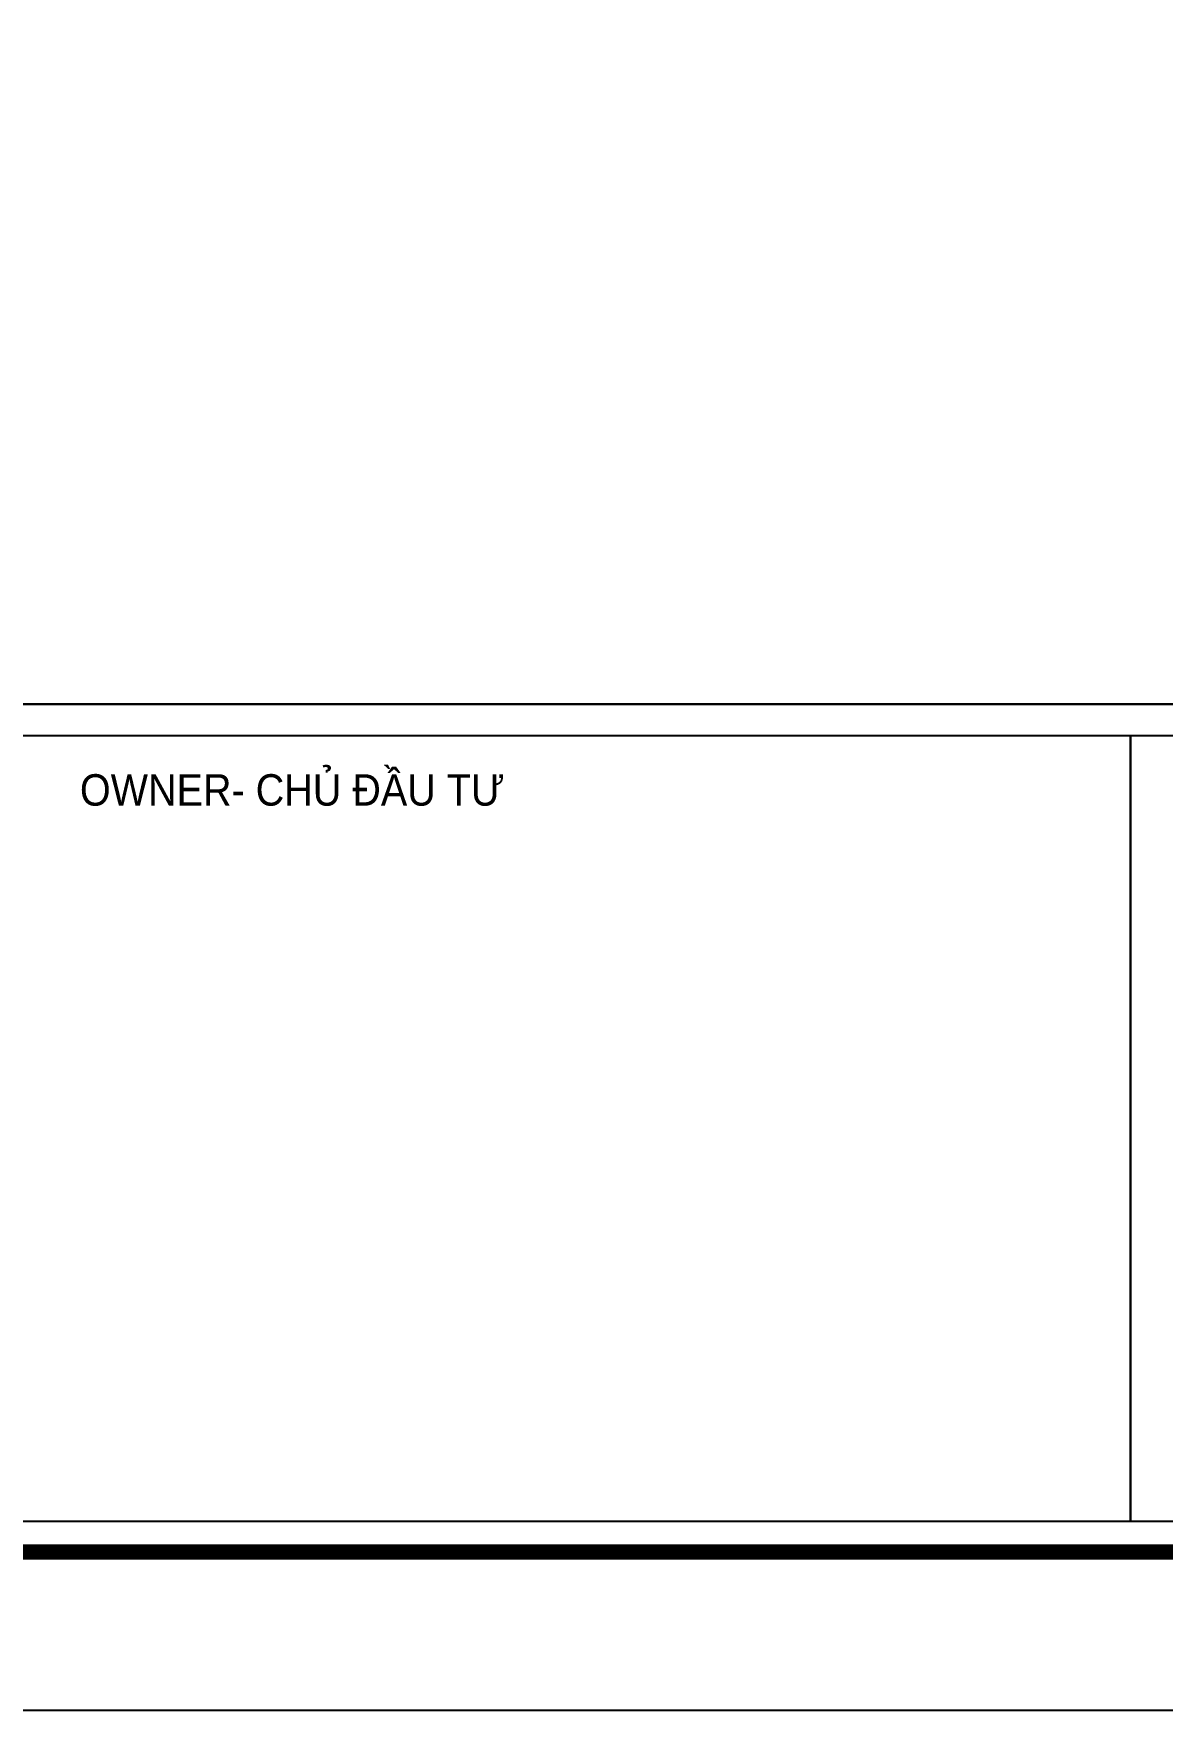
# Model space of a CAD drawing. Header units: inches. Extents: x 2 to 32666, y -5537 to 22.
# Drawn here: x 15542 to 15606.6, y -4544.5 to -4448.5 of the extents above; entities that cross this region are included whole.
import ezdxf
from ezdxf.enums import TextEntityAlignment as Align

# ---------------------------------------------------------------- set-up
doc = ezdxf.new("R2010")
doc.units = ezdxf.units.IN
doc.header["$MEASUREMENT"] = 0
for name, color, linetype in [('2', 2, 'Continuous'), ('3', 3, 'Continuous'), ('7', 7, 'Continuous'), ('BAO KHUNG', 31, 'Continuous'), ('DIM', 8, 'Continuous'), ('NET IN', 3, 'Continuous')]:
    doc.layers.add(name, color=color, linetype=linetype)
doc.layers.add('Cover text', color=7, linetype='Continuous', true_color=0x52370f)
doc.styles.get("Standard").update_dxf_attribs({"font": 'arial.ttf'})
doc.styles.add('TIEU DE', font='Vharialn.ttf')

# ---------------------------------------------------------------- blocks, each defined once
blk = doc.blocks.new('kt kien truc 1')
at = {"layer": '2', "color": 157, "linetype": 'Continuous'}
blk.add_lwpolyline([(0, 420), (594, 420), (594, 0), (0, 0)], close=True, dxfattribs=at)
at = {"layer": '7', "color": 147, "linetype": 'Continuous'}
blk.add_lwpolyline([(12.331, 57.61), (581.669, 57.61), (581.669, 409.19), (12.331, 409.19)], close=True, dxfattribs=at)
at = {"layer": 'BAO KHUNG', "color": 167, "linetype": 'Continuous', "const_width": 0.871}
blk.add_lwpolyline([(10.588, 9.067), (583.412, 9.067), (583.412, 410.933), (10.588, 410.933)], close=True, dxfattribs=at)
at = {"layer": 'BAO KHUNG', "color": 7}
for points in [[(79.28, 55.81), (144.951, 55.81), (144.951, 10.81), (79.28, 10.81)], [(144.951, 55.81), (285.801, 55.81), (285.801, 10.81), (144.951, 10.81)]]:
    blk.add_lwpolyline(points, close=True, dxfattribs=at)
at = {"layer": 'BAO KHUNG', "color": 7, "linetype": 'Continuous', "width": 0.9}
blk.add_text(' OWNER- CHỦ ĐẦU TƯ', height=1.8, dxfattribs=at).set_placement((84.207, 51.792))
at = {"layer": 'Cover text', "ltscale": 0.5, "style": 'TIEU DE'}
for tag, p in [('STT', (555.048, 15.579)), ('TENBANVE', (45.93, 14.603))]:
    blk.add_attdef(tag, text='', height=2, dxfattribs=at).set_placement(p, align=Align.MIDDLE_CENTER)

msp = doc.modelspace()

# ---------------------------------------------------------------- linework, layer by layer
at = {"layer": 'DIM'}
msp.add_lwpolyline([(15472.1005, -4135.3349), (16041.4384, -4135.3349), (16041.4384, -4486.9148), (15472.1005, -4486.9148)], close=True, dxfattribs=at)
at = {"layer": 'NET IN'}
msp.add_lwpolyline([(15459.7695, -4124.5249), (16053.7695, -4124.5249), (16053.7695, -4544.5249), (15459.7695, -4544.5249)], close=True, dxfattribs=at)

# ---------------------------------------------------------------- block references
at = {"layer": '3'}
msp.add_blockref('kt kien truc 1', (15459.7695, -4544.5249), dxfattribs=at)

doc.saveas('drawing.dxf')
